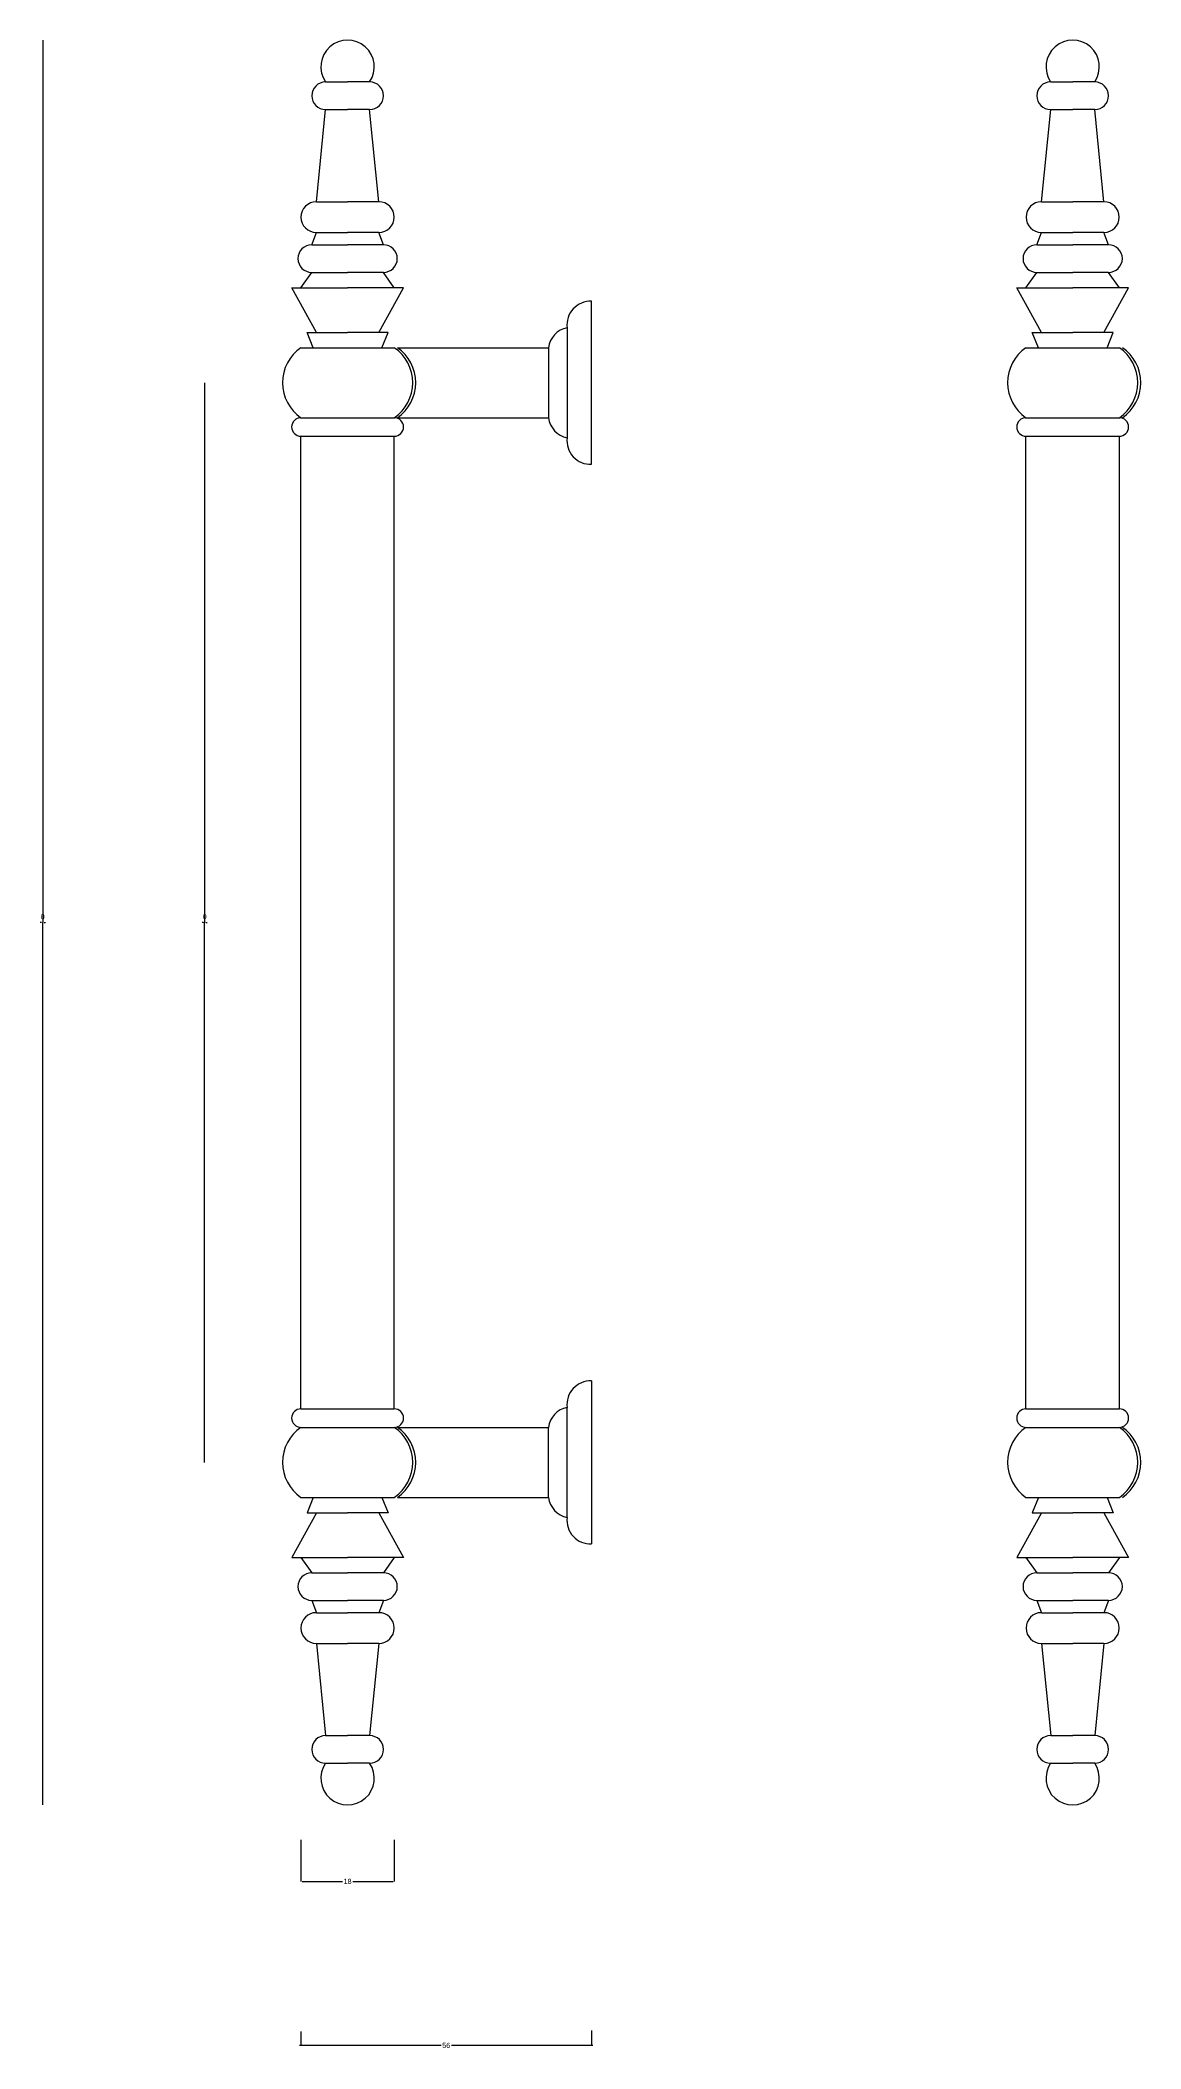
# Model space of a CAD drawing. Header units: metres. Extents: x 600 to 812, y 1880 to 2267.
import ezdxf

# ---------------------------------------------------------------- set-up
doc = ezdxf.new("R2010")
doc.units = ezdxf.units.M
for name, color, linetype in [('3', 3, 'Continuous'), ('7', 7, 'Continuous'), ('DIM', 3, 'Continuous')]:
    doc.layers.add(name, color=color, linetype=linetype)
doc.dimstyles.get("Standard").update_dxf_attribs({"dimtxt": 2.5, "dimasz": 2.5, "dimexe": 1.25, "dimexo": 0.625, "dimtad": 1, "dimcen": 2.5, "dimazin": 3, "dimtfac": 1, "dimtmove": 0, "dimatfit": 3})

# ---------------------------------------------------------------- blocks, each defined once
blk = doc.blocks.new('*D1')
for p, q in [((600.35, 2267.21), (600.35, 2097.21)), ((600.1, 2097.21), (599.85, 2097.21)), ((600.35, 1927.21), (600.35, 2097.21)), ((600.35, 2097.21), (600.35, 2097.21)), ((600.6, 2097.21), (600.85, 2097.21))]:
    blk.add_line(p, q)
at = {"layer": 'Defpoints'}
for p in [(600.35, 2267.21), (600.35, 2097.21), (600.35, 1927.21)]:
    blk.add_point(p, dxfattribs=at)
at = {"layer": 'DIM', "insert": (600.35, 2098.335), "char_height": 1, "attachment_point": 5}
blk.add_mtext('0', dxfattribs=at)
blk = doc.blocks.new('*D2')
for p, q in [((650.08, 1920.52), (650.08, 1912.49)), ((668.08, 1920.52), (668.08, 1912.49)), ((650.33, 1912.49), (658.08, 1912.49)), ((660.08, 1912.49), (667.83, 1912.49))]:
    blk.add_line(p, q)
at = {"layer": 'Defpoints'}
for p in [(650.08, 1920.52), (668.08, 1920.52), (650.08, 1912.49)]:
    blk.add_point(p, dxfattribs=at)
at = {"layer": 'DIM', "insert": (659.08, 1912.49), "char_height": 1, "attachment_point": 5}
blk.add_mtext('18', dxfattribs=at)
blk = doc.blocks.new('*D3')
for p, q in [((677.08, 1880.89), (649.83, 1880.89)), ((650.08, 1883.58), (650.08, 1880.89)), ((706.33, 1880.89), (679.08, 1880.89)), ((706.08, 1883.79), (706.08, 1880.89))]:
    blk.add_line(p, q)
at = {"layer": 'Defpoints'}
for p in [(650.08, 1883.58), (706.08, 1883.79), (706.08, 1880.89)]:
    blk.add_point(p, dxfattribs=at)
at = {"layer": 'DIM', "insert": (678.08, 1880.89), "char_height": 1, "attachment_point": 5}
blk.add_mtext('56', dxfattribs=at)
blk = doc.blocks.new('*D4')
for p, q in [((631.54, 2201.21), (631.54, 2097.21)), ((631.29, 2097.21), (631.04, 2097.21)), ((631.54, 1993.21), (631.54, 2097.21)), ((631.54, 2097.21), (631.54, 2097.21)), ((631.79, 2097.21), (632.04, 2097.21))]:
    blk.add_line(p, q)
at = {"layer": 'Defpoints'}
for p in [(631.54, 2201.21), (631.54, 2097.21), (631.54, 1993.21)]:
    blk.add_point(p, dxfattribs=at)
at = {"layer": 'DIM', "insert": (631.54, 2098.335), "char_height": 1, "attachment_point": 5}
blk.add_mtext('0', dxfattribs=at)

msp = doc.modelspace()

# ---------------------------------------------------------------- linework, layer by layer
at = {"layer": '3'}
for p, q in [((654.84, 2259.17), (659.08, 2259.17)), ((663.32, 2259.17), (659.08, 2259.17)), ((794.53, 2259.17), (798.77, 2259.17)), ((803.02, 2259.17), (798.77, 2259.17)), ((654.84, 2253.84), (659.08, 2253.84)), ((663.32, 2253.84), (659.08, 2253.84)), ((794.53, 2253.84), (798.77, 2253.84)), ((803.02, 2253.84), (798.77, 2253.84)), ((653.06, 2230.16), (659.08, 2230.16)), ((665.1, 2230.16), (659.08, 2230.16)), ((792.75, 2230.16), (798.77, 2230.16)), ((804.79, 2230.16), (798.77, 2230.16)), ((652.17, 2227.79), (659.08, 2227.79)), ((665.99, 2227.79), (659.08, 2227.79)), ((791.86, 2227.79), (798.77, 2227.79)), ((805.68, 2227.79), (798.77, 2227.79)), ((652.17, 2222.46), (659.08, 2222.46)), ((665.99, 2222.46), (659.08, 2222.46)), ((791.86, 2222.46), (798.77, 2222.46)), ((805.68, 2222.46), (798.77, 2222.46)), ((648.32, 2219.5), (659.08, 2219.5)), ((669.84, 2219.5), (659.08, 2219.5)), ((788.01, 2219.5), (798.77, 2219.5)), ((809.53, 2219.5), (798.77, 2219.5)), ((651.28, 2210.92), (659.08, 2210.92)), ((666.88, 2210.92), (659.08, 2210.92)), ((701.36, 2211.81), (701.36, 2190.61)), ((790.97, 2210.92), (798.77, 2210.92)), ((806.57, 2210.92), (798.77, 2210.92)), ((650.08, 2207.96), (668.08, 2207.96)), ((697.8, 2207.96), (697.8, 2194.46)), ((789.77, 2207.96), (807.77, 2207.96)), ((650.08, 2194.46), (668.08, 2194.46)), ((789.77, 2194.46), (807.77, 2194.46)), ((701.36, 1982.61), (701.36, 2003.81)), ((650.08, 1999.96), (668.08, 1999.96)), ((697.8, 1986.46), (697.8, 1999.96)), ((789.77, 1999.96), (807.77, 1999.96)), ((650.08, 1986.46), (668.08, 1986.46)), ((789.77, 1986.46), (807.77, 1986.46)), ((651.28, 1983.5), (659.08, 1983.5)), ((666.88, 1983.5), (659.08, 1983.5)), ((790.97, 1983.5), (798.77, 1983.5)), ((806.57, 1983.5), (798.77, 1983.5)), ((648.32, 1974.92), (659.08, 1974.92)), ((669.84, 1974.92), (659.08, 1974.92)), ((788.01, 1974.92), (798.77, 1974.92)), ((809.53, 1974.92), (798.77, 1974.92)), ((652.17, 1971.96), (659.08, 1971.96)), ((665.99, 1971.96), (659.08, 1971.96)), ((791.86, 1971.96), (798.77, 1971.96)), ((805.68, 1971.96), (798.77, 1971.96)), ((652.17, 1966.63), (659.08, 1966.63)), ((665.99, 1966.63), (659.08, 1966.63)), ((791.86, 1966.63), (798.77, 1966.63)), ((805.68, 1966.63), (798.77, 1966.63)), ((653.06, 1964.26), (659.08, 1964.26)), ((665.1, 1964.26), (659.08, 1964.26)), ((792.75, 1964.26), (798.77, 1964.26)), ((804.79, 1964.26), (798.77, 1964.26)), ((654.84, 1940.58), (659.08, 1940.58)), ((663.32, 1940.58), (659.08, 1940.58)), ((794.53, 1940.58), (798.77, 1940.58)), ((803.02, 1940.58), (798.77, 1940.58)), ((654.84, 1935.26), (659.08, 1935.26)), ((663.32, 1935.26), (659.08, 1935.26)), ((794.53, 1935.26), (798.77, 1935.26)), ((803.02, 1935.26), (798.77, 1935.26))]:
    msp.add_line(p, q, dxfattribs=at)
for centre in [(664.01, 2201.21), (803.7, 2201.21), (664.01, 1993.21), (803.7, 1993.21)]:
    msp.add_arc(centre, 8.2, 304.64, 55.36, dxfattribs=at)
at = {"layer": '7'}
for p, q in [((653.06, 2236.08), (654.84, 2253.84)), ((665.1, 2236.08), (663.32, 2253.84)), ((792.75, 2236.08), (794.53, 2253.84)), ((804.79, 2236.08), (803.02, 2253.84)), ((653.06, 2236.08), (659.08, 2236.08)), ((665.1, 2236.08), (659.08, 2236.08)), ((792.75, 2236.08), (798.77, 2236.08)), ((804.79, 2236.08), (798.77, 2236.08)), ((652.17, 2227.79), (653.06, 2230.16)), ((665.99, 2227.79), (665.1, 2230.16)), ((791.86, 2227.79), (792.75, 2230.16)), ((805.68, 2227.79), (804.79, 2230.16)), ((650.08, 2219.5), (652.17, 2222.46)), ((668.08, 2219.5), (665.99, 2222.46)), ((789.77, 2219.5), (791.86, 2222.46)), ((807.77, 2219.5), (805.68, 2222.46)), ((653.06, 2210.92), (648.32, 2219.5)), ((665.1, 2210.92), (669.84, 2219.5)), ((792.75, 2210.92), (788.01, 2219.5)), ((804.79, 2210.92), (809.53, 2219.5)), ((706.08, 2185.51), (706.08, 2216.92)), ((652.47, 2207.96), (651.28, 2210.92)), ((665.69, 2207.96), (666.88, 2210.92)), ((792.16, 2207.96), (790.97, 2210.92)), ((805.39, 2207.96), (806.57, 2210.92)), ((668.67, 2207.96), (697.8, 2207.96)), ((668.67, 2194.46), (697.8, 2194.46)), ((650.08, 2003.51), (650.08, 2190.91)), ((650.08, 2190.91), (668.08, 2190.91)), ((668.08, 2003.51), (668.08, 2190.91)), ((789.77, 2003.51), (789.77, 2190.91)), ((789.77, 2190.91), (807.77, 2190.91)), ((807.77, 2003.51), (807.77, 2190.91)), ((706.08, 2008.92), (706.08, 1977.51)), ((650.08, 2003.51), (668.08, 2003.51)), ((789.77, 2003.51), (807.77, 2003.51)), ((668.67, 1999.96), (697.8, 1999.96)), ((652.47, 1986.46), (651.28, 1983.5)), ((665.69, 1986.46), (666.88, 1983.5)), ((668.67, 1986.46), (697.8, 1986.46)), ((792.16, 1986.46), (790.97, 1983.5)), ((805.39, 1986.46), (806.57, 1983.5)), ((653.06, 1983.5), (648.32, 1974.92)), ((665.1, 1983.5), (669.84, 1974.92)), ((792.75, 1983.5), (788.01, 1974.92)), ((804.79, 1983.5), (809.53, 1974.92)), ((650.08, 1974.92), (652.17, 1971.96)), ((668.08, 1974.92), (665.99, 1971.96)), ((789.77, 1974.92), (791.86, 1971.96)), ((807.77, 1974.92), (805.68, 1971.96)), ((652.17, 1966.63), (653.06, 1964.26)), ((665.99, 1966.63), (665.1, 1964.26)), ((791.86, 1966.63), (792.75, 1964.26)), ((805.68, 1966.63), (804.79, 1964.26)), ((653.06, 1958.34), (654.84, 1940.58)), ((653.06, 1958.34), (659.08, 1958.34)), ((665.1, 1958.34), (659.08, 1958.34)), ((665.1, 1958.34), (663.32, 1940.58)), ((792.75, 1958.34), (794.53, 1940.58)), ((792.75, 1958.34), (798.77, 1958.34)), ((804.79, 1958.34), (798.77, 1958.34)), ((804.79, 1958.34), (803.02, 1940.58))]:
    msp.add_line(p, q, dxfattribs=at)
for centre, radius, start, end in [((659.08, 2262.07), 5.14, 325.62, 214.38), ((798.77, 2262.07), 5.14, 325.62, 214.38), ((654.84, 2256.5), 2.66, 90, 270), ((663.32, 2256.5), 2.66, 270, 90), ((794.53, 2256.5), 2.66, 90, 270), ((803.02, 2256.5), 2.66, 270, 90), ((653.06, 2233.12), 2.96, 90, 270), ((665.1, 2233.12), 2.96, 270, 90), ((792.75, 2233.12), 2.96, 90, 270), ((804.79, 2233.12), 2.96, 270, 90), ((652.17, 2225.13), 2.66, 90, 270), ((665.99, 2225.13), 2.66, 270, 90), ((791.86, 2225.13), 2.66, 90, 270), ((805.68, 2225.13), 2.66, 270, 90), ((705.9, 2212.35), 4.57, 87.72, 186.79), ((702.24, 2207.43), 4.47, 101.38, 173.14), ((654.74, 2201.21), 8.2, 124.64, 235.36), ((663.42, 2201.21), 8.2, 304.64, 55.36), ((794.43, 2201.21), 8.2, 124.64, 235.36), ((803.11, 2201.21), 8.2, 304.64, 55.36), ((650.08, 2192.69), 1.78, 90, 270), ((668.08, 2192.69), 1.78, 270, 90), ((702.24, 2195), 4.47, 186.86, 258.62), ((789.77, 2192.69), 1.78, 90, 270), ((807.77, 2192.69), 1.78, 270, 90), ((705.9, 2190.07), 4.57, 173.21, 272.28), ((705.9, 2004.35), 4.57, 87.72, 186.79), ((650.08, 2001.74), 1.78, 90, 270), ((668.08, 2001.74), 1.78, 270, 90), ((702.24, 1999.43), 4.47, 101.38, 173.14), ((789.77, 2001.74), 1.78, 90, 270), ((807.77, 2001.74), 1.78, 270, 90), ((654.74, 1993.21), 8.2, 124.64, 235.36), ((663.42, 1993.21), 8.2, 304.64, 55.36), ((794.43, 1993.21), 8.2, 124.64, 235.36), ((803.11, 1993.21), 8.2, 304.64, 55.36), ((702.24, 1987), 4.47, 186.86, 258.62), ((705.9, 1982.07), 4.57, 173.21, 272.28), ((652.17, 1969.29), 2.66, 90, 270), ((665.99, 1969.29), 2.66, 270, 90), ((791.86, 1969.29), 2.66, 90, 270), ((805.68, 1969.29), 2.66, 270, 90), ((653.06, 1961.3), 2.96, 90, 270), ((665.1, 1961.3), 2.96, 270, 90), ((792.75, 1961.3), 2.96, 90, 270), ((804.79, 1961.3), 2.96, 270, 90), ((654.84, 1937.92), 2.66, 90, 270), ((663.32, 1937.92), 2.66, 270, 90), ((794.53, 1937.92), 2.66, 90, 270), ((803.02, 1937.92), 2.66, 270, 90), ((659.08, 1932.35), 5.14, 145.62, 34.38), ((798.77, 1932.35), 5.14, 145.62, 34.38)]:
    msp.add_arc(centre, radius, start, end, dxfattribs=at)

# ---------------------------------------------------------------- dimensions: what is measured, and where the dimension line sits
at = {"layer": 'DIM'}
for base, p1, p2, picture, middle in [((600.35, 2097.21), (600.35, 2267.21), (600.35, 1927.21), '*D1', (600.35, 2098.335)), ((631.54, 2097.21), (631.54, 2201.21), (631.54, 1993.21), '*D4', (631.54, 2098.335)), ((650.08, 1912.49), (650.08, 1920.52), (668.08, 1920.52), '*D2', (659.08, 1912.49)), ((706.08, 1880.89), (706.08, 1883.79), (650.08, 1883.58), '*D3', (678.08, 1880.89))]:
    dim = msp.add_linear_dim(base=base, p1=p1, p2=p2, dimstyle='Standard', dxfattribs=at)
    dim.commit()
    dim.dimension.update_dxf_attribs({"geometry": picture, "text_midpoint": middle})

doc.saveas('drawing.dxf')
